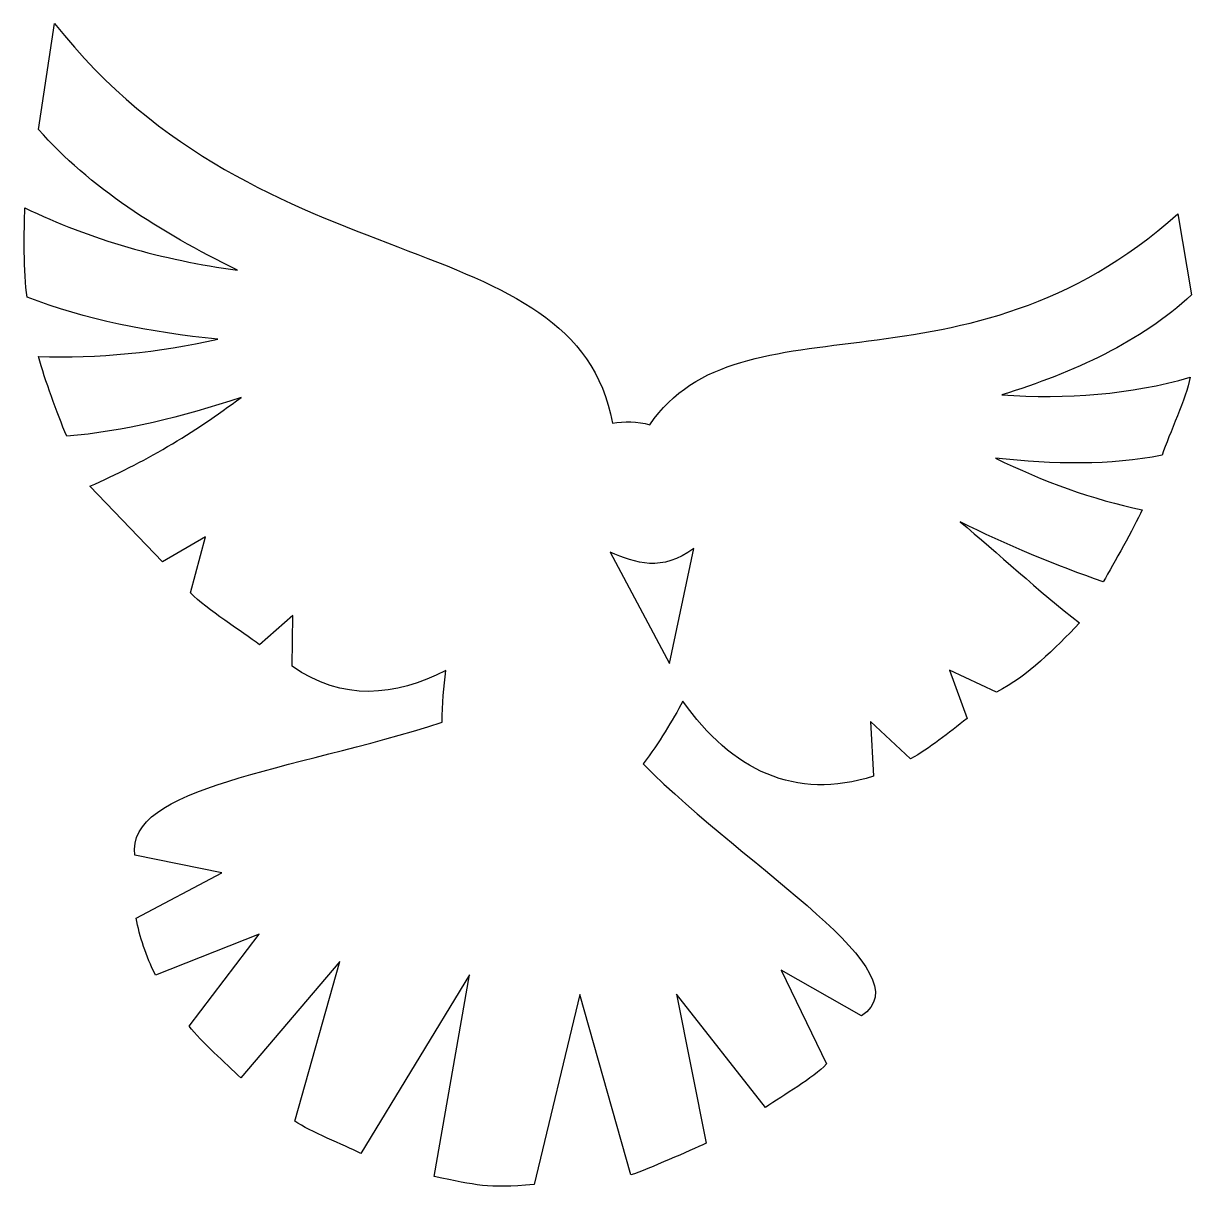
# Model space of a CAD drawing. Header units: centimetres. Extents: x -9.7 to 9.9, y -9.5 to 10.1.
import ezdxf

# ---------------------------------------------------------------- set-up
doc = ezdxf.new("R2010")
doc.units = ezdxf.units.CM
doc.header["$MEASUREMENT"] = 0
doc.layers.add('Layer 1', color=7, linetype='Continuous')

msp = doc.modelspace()

# ---------------------------------------------------------------- linework, layer by layer
at = {"layer": 'Layer 1'}
for points, knots in [([(-9.1655, 10.06655), (-9.1655, 10.06655), (-9.43656, 8.28727), (-9.43656, 8.28727), (-9.43656, 8.28727), (-8.57827, 7.31382), (-7.40714, 6.57179), (-6.09707, 5.92586), (-6.09707, 5.92586), (-7.34849, 6.09685), (-8.56959, 6.43786), (-9.66617, 6.97449), (-9.66617, 6.97449), (-9.67848, 6.6113), (-9.6908, 5.8675), (-9.62839, 5.47415), (-9.62839, 5.47415), (-8.65751, 5.09489), (-7.56722, 4.8827), (-6.42573, 4.76876), (-6.42573, 4.76876), (-7.42503, 4.54202), (-8.43782, 4.44913), (-9.43758, 4.47569), (-9.43758, 4.47569), (-9.3252, 4.081), (-9.1287, 3.53787), (-8.96277, 3.14002), (-8.96277, 3.14002), (-8.01201, 3.22339), (-7.02675, 3.45645), (-6.038, 3.79236), (-6.038, 3.79236), (-6.83013, 3.19062), (-7.68466, 2.68984), (-8.57588, 2.3029), (-8.57588, 2.3029), (-8.57588, 2.3029), (-7.3582, 1.0355), (-7.3582, 1.0355), (-7.3582, 1.0355), (-7.3582, 1.0355), (-6.63527, 1.45288), (-6.63527, 1.45288), (-6.63527, 1.45288), (-6.63527, 1.45288), (-6.88735, 0.51203), (-6.88735, 0.51203), (-6.88735, 0.51203), (-6.60111, 0.2333), (-6.02299, -0.13879), (-5.7252, -0.3576), (-5.7252, -0.3576), (-5.7252, -0.3576), (-5.16572, 0.13416), (-5.16572, 0.13416), (-5.16572, 0.13416), (-5.16572, 0.13416), (-5.17997, -0.71763), (-5.17997, -0.71763), (-5.17997, -0.71763), (-4.34041, -1.30756), (-3.44872, -1.22715), (-2.6014, -0.79007), (-2.6014, -0.79007), (-2.6353, -1.06155), (-2.65656, -1.35048), (-2.66389, -1.65704), (-2.66389, -1.65704), (-5.20901, -2.47526), (-7.98383, -2.73915), (-7.81836, -3.88881), (-7.81836, -3.88881), (-7.81836, -3.88881), (-6.36133, -4.18175), (-6.36133, -4.18175), (-6.36133, -4.18175), (-6.36133, -4.18175), (-7.7996, -4.94246), (-7.7996, -4.94246), (-7.7996, -4.94246), (-7.73622, -5.25442), (-7.63767, -5.57511), (-7.47364, -5.8987), (-7.47364, -5.8987), (-7.47364, -5.8987), (-5.73063, -5.21027), (-5.73063, -5.21027), (-5.73063, -5.21027), (-5.73063, -5.21027), (-6.90838, -6.7564), (-6.90838, -6.7564), (-6.90838, -6.7564), (-6.70909, -7.01489), (-6.29231, -7.38146), (-6.04238, -7.62148), (-6.04238, -7.62148), (-6.04238, -7.62148), (-4.37801, -5.67163), (-4.37801, -5.67163), (-4.37801, -5.67163), (-4.37801, -5.67163), (-5.13543, -8.34824), (-5.13543, -8.34824), (-5.13543, -8.34824), (-4.87239, -8.53066), (-4.31792, -8.74167), (-4.02755, -8.89094), (-4.02755, -8.89094), (-4.02755, -8.89094), (-2.20113, -5.89381), (-2.20113, -5.89381), (-2.20113, -5.89381), (-2.20113, -5.89381), (-2.7973, -9.27771), (-2.7973, -9.27771), (-2.7973, -9.27771), (-2.07096, -9.42475), (-1.92409, -9.48054), (-1.11817, -9.41223), (-1.11817, -9.41223), (-1.11817, -9.41223), (-0.3513, -6.2218), (-0.3513, -6.2218), (-0.3513, -6.2218), (-0.3513, -6.2218), (0.50458, -9.25165), (0.50458, -9.25165), (0.50458, -9.25165), (0.8138, -9.14581), (1.4833, -8.84996), (1.76861, -8.71763), (1.76861, -8.71763), (1.76861, -8.71763), (1.27128, -6.21707), (1.27128, -6.21707), (1.27128, -6.21707), (1.27128, -6.21707), (2.76285, -8.12053), (2.76285, -8.12053), (2.76285, -8.12053), (3.06781, -7.90649), (3.56164, -7.63193), (3.78821, -7.38984), (3.78821, -7.38984), (3.78821, -7.38984), (3.02944, -5.81588), (3.02944, -5.81588), (3.02944, -5.81588), (3.02944, -5.81588), (4.37768, -6.58292), (4.37768, -6.58292), (4.37768, -6.58292), (5.45583, -5.85805), (2.50825, -4.16003), (0.71143, -2.35685), (0.71143, -2.35685), (0.98198, -1.98893), (1.2021, -1.63637), (1.37709, -1.30088), (1.37709, -1.30088), (2.19726, -2.46758), (3.26411, -2.97664), (4.57511, -2.56297), (4.57511, -2.56297), (4.57511, -2.56297), (4.52552, -1.64308), (4.52552, -1.64308), (4.52552, -1.64308), (4.52552, -1.64308), (5.20029, -2.2732), (5.20029, -2.2732), (5.20029, -2.2732), (5.51739, -2.09019), (5.83585, -1.84574), (6.14823, -1.59151), (6.14823, -1.59151), (6.14823, -1.59151), (5.85348, -0.78471), (5.85348, -0.78471), (5.85348, -0.78471), (5.85348, -0.78471), (6.64177, -1.15347), (6.64177, -1.15347), (6.64177, -1.15347), (7.17865, -0.87356), (7.60813, -0.4324), (8.03669, 0.00994), (8.03669, 0.00994), (7.35399, 0.53965), (6.64852, 1.18655), (6.03413, 1.70686), (6.03413, 1.70686), (6.78219, 1.32052), (7.66679, 0.96808), (8.43315, 0.69694), (8.43315, 0.69694), (8.61321, 1.01278), (8.94106, 1.58512), (9.08519, 1.90716), (9.08519, 1.90716), (8.2576, 2.07752), (7.4223, 2.3821), (6.62203, 2.77498), (6.62203, 2.77498), (7.60804, 2.66703), (8.55029, 2.64637), (9.42059, 2.82297), (9.42059, 2.82297), (9.53887, 3.18739), (9.83468, 3.77926), (9.88962, 4.13001), (9.88962, 4.13001), (8.89378, 3.83918), (7.81318, 3.75978), (6.73027, 3.83357), (6.73027, 3.83357), (7.94606, 4.21376), (9.06191, 4.72188), (9.91648, 5.51228), (9.91648, 5.51228), (9.91648, 5.51228), (9.68556, 6.87338), (9.68556, 6.87338), (9.68556, 6.87338), (6.1249, 3.66495), (2.35044, 5.57216), (0.82468, 3.33481), (0.82468, 3.33481), (0.61203, 3.38954), (0.39815, 3.39511), (0.19503, 3.35842), (0.19503, 3.35842), (-0.42484, 6.76116), (-5.66771, 5.6112), (-9.1655, 10.06663), (-9.1655, 10.06663), (-9.1655, 10.06663), (-9.1655, 10.06655), (-9.1655, 10.06655)], [0, 0, 0, 0, 0.01639344, 0.01639344, 0.01639344, 0.01639344, 0.03278689, 0.03278689, 0.03278689, 0.03278689, 0.04918033, 0.04918033, 0.04918033, 0.04918033, 0.06557377, 0.06557377, 0.06557377, 0.06557377, 0.08196721, 0.08196721, 0.08196721, 0.08196721, 0.09836066, 0.09836066, 0.09836066, 0.09836066, 0.1147541, 0.1147541, 0.1147541, 0.1147541, 0.13114754, 0.13114754, 0.13114754, 0.13114754, 0.14754098, 0.14754098, 0.14754098, 0.14754098, 0.16393443, 0.16393443, 0.16393443, 0.16393443, 0.18032787, 0.18032787, 0.18032787, 0.18032787, 0.19672131, 0.19672131, 0.19672131, 0.19672131, 0.21311475, 0.21311475, 0.21311475, 0.21311475, 0.2295082, 0.2295082, 0.2295082, 0.2295082, 0.24590164, 0.24590164, 0.24590164, 0.24590164, 0.26229508, 0.26229508, 0.26229508, 0.26229508, 0.27868852, 0.27868852, 0.27868852, 0.27868852, 0.29508197, 0.29508197, 0.29508197, 0.29508197, 0.31147541, 0.31147541, 0.31147541, 0.31147541, 0.32786885, 0.32786885, 0.32786885, 0.32786885, 0.3442623, 0.3442623, 0.3442623, 0.3442623, 0.36065574, 0.36065574, 0.36065574, 0.36065574, 0.37704918, 0.37704918, 0.37704918, 0.37704918, 0.39344262, 0.39344262, 0.39344262, 0.39344262, 0.40983607, 0.40983607, 0.40983607, 0.40983607, 0.42622951, 0.42622951, 0.42622951, 0.42622951, 0.44262295, 0.44262295, 0.44262295, 0.44262295, 0.45901639, 0.45901639, 0.45901639, 0.45901639, 0.47540984, 0.47540984, 0.47540984, 0.47540984, 0.49180328, 0.49180328, 0.49180328, 0.49180328, 0.50819672, 0.50819672, 0.50819672, 0.50819672, 0.52459016, 0.52459016, 0.52459016, 0.52459016, 0.54098361, 0.54098361, 0.54098361, 0.54098361, 0.55737705, 0.55737705, 0.55737705, 0.55737705, 0.57377049, 0.57377049, 0.57377049, 0.57377049, 0.59016393, 0.59016393, 0.59016393, 0.59016393, 0.60655738, 0.60655738, 0.60655738, 0.60655738, 0.62295082, 0.62295082, 0.62295082, 0.62295082, 0.63934426, 0.63934426, 0.63934426, 0.63934426, 0.6557377, 0.6557377, 0.6557377, 0.6557377, 0.67213115, 0.67213115, 0.67213115, 0.67213115, 0.68852459, 0.68852459, 0.68852459, 0.68852459, 0.70491803, 0.70491803, 0.70491803, 0.70491803, 0.72131148, 0.72131148, 0.72131148, 0.72131148, 0.73770492, 0.73770492, 0.73770492, 0.73770492, 0.75409836, 0.75409836, 0.75409836, 0.75409836, 0.7704918, 0.7704918, 0.7704918, 0.7704918, 0.78688525, 0.78688525, 0.78688525, 0.78688525, 0.80327869, 0.80327869, 0.80327869, 0.80327869, 0.81967213, 0.81967213, 0.81967213, 0.81967213, 0.83606557, 0.83606557, 0.83606557, 0.83606557, 0.85245902, 0.85245902, 0.85245902, 0.85245902, 0.86885246, 0.86885246, 0.86885246, 0.86885246, 0.8852459, 0.8852459, 0.8852459, 0.8852459, 0.90163934, 0.90163934, 0.90163934, 0.90163934, 0.91803279, 0.91803279, 0.91803279, 0.91803279, 0.93442623, 0.93442623, 0.93442623, 0.93442623, 0.95081967, 0.95081967, 0.95081967, 0.95081967, 0.96721311, 0.96721311, 0.96721311, 0.96721311, 1, 1, 1, 1]), ([(1.56021, 1.2585), (1.56021, 1.2585), (1.15358, -0.67305), (1.15358, -0.67305), (1.15358, -0.67305), (1.15358, -0.67305), (0.15745, 1.19697), (0.15745, 1.19697), (0.15745, 1.19697), (0.58739, 1.01219), (1.02379, 0.85866), (1.56021, 1.25841), (1.56021, 1.25841), (1.56021, 1.25841), (1.56021, 1.2585), (1.56021, 1.2585)], [0, 0, 0, 0, 0.2, 0.2, 0.2, 0.2, 0.4, 0.4, 0.4, 0.4, 0.6, 0.6, 0.6, 0.6, 1, 1, 1, 1])]:
    msp.add_open_spline(points, degree=3, knots=knots, dxfattribs=at)

doc.saveas('drawing.dxf')
